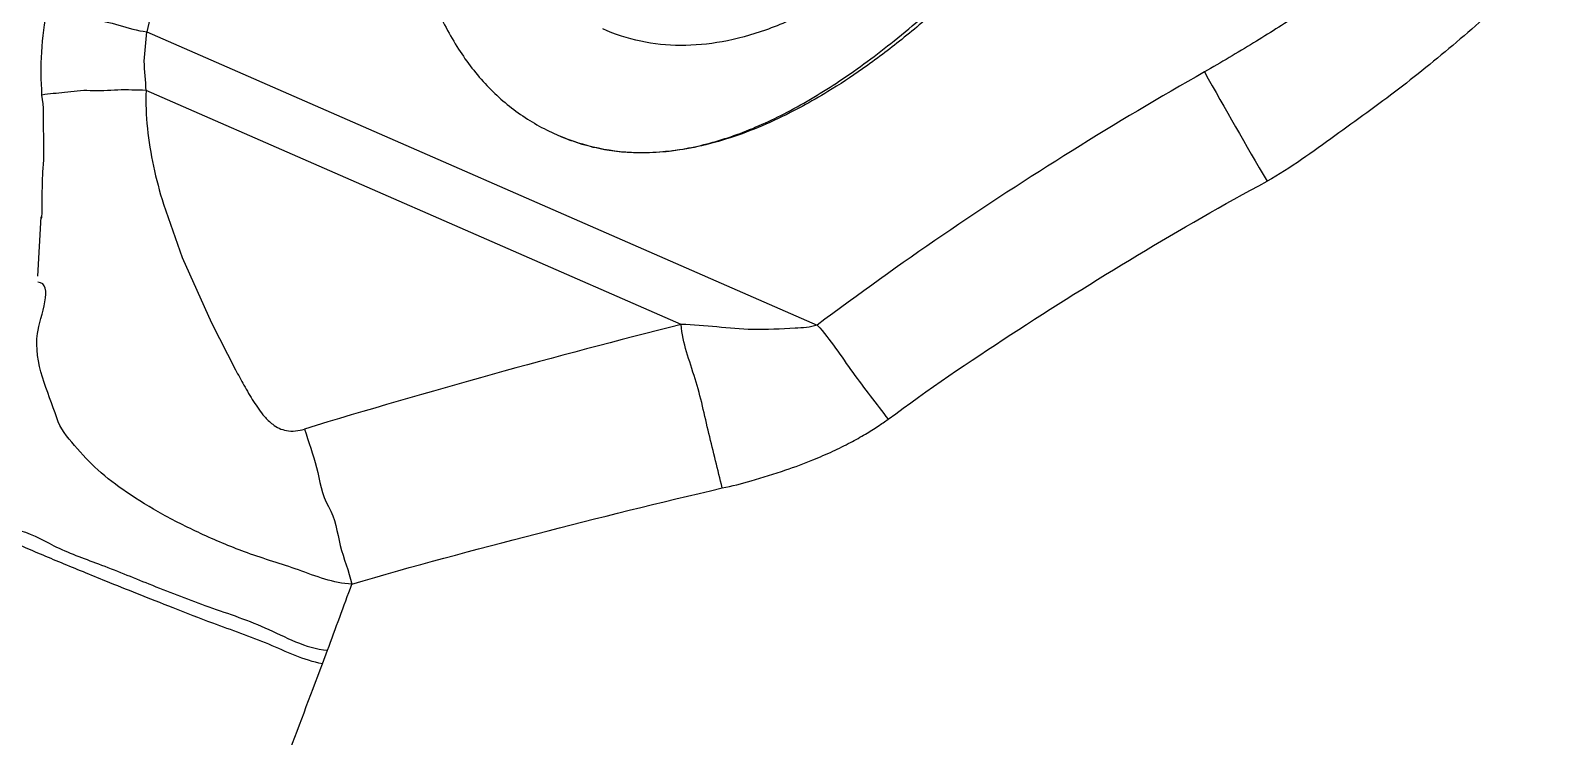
# Model space of a CAD drawing. Header units: millimetres. Extents: x 1145859089 to 1147511753, y -1047484727 to -1047247487.
# Drawn here: x 1146005592.07 to 1146005640.74, y -1047431354.78 to -1047431332.1 of the extents above; entities that cross this region are included whole.
import ezdxf
from ezdxf.xclip import XClip

# ---------------------------------------------------------------- set-up
doc = ezdxf.new("R2010")
doc.units = ezdxf.units.MM
doc.header["$LTSCALE"] = 100
doc.header["$MEASUREMENT"] = 0
doc.header["$XCLIPFRAME"] = 2
doc.layers.get('0').update_dxf_attribs({"linetype": 'CONTINUOUS'})
doc.layers.add('XREF', color=135, linetype='CONTINUOUS')
doc.layers.add('단지배치도$0$W240910', color=135, linetype='CONTINUOUS')

# ---------------------------------------------------------------- blocks, each defined once
blk = doc.blocks.new('단지배치도$0$zw$9902')
at = {"layer": '단지배치도$0$W240910', "linetype": 'ByBlock', "ltscale": 20}
for p, q in [((67454.98006816008, -59962.84211501137), (67476.51553552959, -59972.26114138711)), ((67472.14752436354, -59972.24602097407), (67454.95666113117, -59964.72718651453)), ((67455.51549021006, -59968.38080971212), (67456.1221547584, -59970.09278488021)), ((67451.4857705755, -59970.68727847823), (67451.59098542621, -59968.7816834096)), ((67456.1221547584, -59970.09278488021), (67457.05936396046, -59972.1878329662)), ((67457.05936396046, -59972.1878329662), (67457.83131953684, -59973.70002824071)), ((67460.62138792322, -59983.14127646881), (67460.78786496815, -59982.7059744569))]:
    blk.add_line(p, q, dxfattribs=at)
at = {"layer": '단지배치도$0$W240910'}
blk.add_arc((56404.25328233768, -57219.78006558635, -4.957363993693072e-09), 12756.71861027467, 322.5073299378093, 9.110085019833855, dxfattribs=at)
at = {"layer": '단지배치도$0$W240910', "linetype": 'ByBlock', "ltscale": 20}
for centre, radius, start, end in [((67738.85691940336, -59823.24571921975), 286.884418446, 209.4130400395118, 210.2214255636131), ((67533.14136427583, -60215.71784222605), 250.9955642318, 104.064122369112, 106.931232654572)]:
    blk.add_arc(centre, radius, start, end, dxfattribs=at)
for points, start_tangent, end_tangent in [([(67493.69580128623, -59907.71878305427), (67492.34997690606, -59907.28769096376), (67490.93632765178, -59907.14367653885), (67489.45485352326, -59907.28673977932), (67487.90555452064, -59907.71688068546), (67486.28843064397, -59908.43409925708), (67484.60348189314, -59909.4383954942), (67482.8507082682, -59910.7297693968), (67481.03010976908, -59912.30822096507), (67478.61037545803, -59914.75607810794), (67476.30766738171, -59917.49733827505), (67474.1219855402, -59920.53200146664), (67472.0533299335, -59923.86006768238), (67470.10170056156, -59927.48153692253), (67468.26709742442, -59931.39640918694), (67466.63627655854, -59935.40607234529), (67465.30067633573, -59939.3012066738), (67464.26029675588, -59943.0818121723), (67463.51513781905, -59946.74788884088), (67463.0651995253, -59950.29943667943), (67462.91048187454, -59953.73645568815), (67462.9875687582, -59956.14122759187), (67463.22945637588, -59958.30209246442), (67463.63614472735, -59960.21905030585), (67464.20763381277, -59961.8921011162), (67464.94392363215, -59963.32124489536), (67465.84501418541, -59964.50648164337), (67466.91090547267, -59965.44781136027), (67468.1415974937, -59966.1452340461)], (-0.9156921649164517, 0.4018804039893236), (0.9161997634690754, -0.4007218404569563)), ([(67468.14143840989, -59966.14559653378), (67469.48690078256, -59966.57645632024), (67470.90030915372, -59966.72015513977), (67472.38166352332, -59966.57669299249), (67473.93096389138, -59966.14606987814), (67475.54821025798, -59965.42828579695), (67477.23340262313, -59964.42334074888), (67478.98654098666, -59963.13123473381), (67480.8076253488, -59961.55196775188), (67483.22784911931, -59959.10327607795), (67485.5308800558, -59956.36151051472), (67487.71671815822, -59953.32667106211), (67489.78536342664, -59949.99875772021), (67491.73681586087, -59946.37777048886), (67493.5710754611, -59942.46370936834), (67495.20139269289, -59938.45517172775), (67496.53655936304, -59934.56095102661), (67497.5765754715, -59930.78104726478), (67498.32144101834, -59927.11546044226), (67498.77115600361, -59923.56419055913), (67498.92572042719, -59920.12723761541), (67498.84857234528, -59917.72249374969), (67498.60667805184, -59915.56167344295), (67498.20003754701, -59913.64477669509), (67497.62865083071, -59911.97180350625), (67496.89251790289, -59910.54275387643), (67495.99163876366, -59909.3576278055), (67494.92601341294, -59908.41642529359), (67493.69564185073, -59907.71914634065)], (0.915693304641685, -0.4018778070936373), (-0.9161997634733651, 0.4007218404471489)), ([(67510.28498244288, -59923.47182020958), (67510.77556402932, -59926.70341699551), (67511.07242608763, -59929.8183186622), (67511.17816525145, -59933.08604555541), (67511.06190189623, -59936.26782460167), (67510.69772599533, -59939.52742735112), (67510.08612086056, -59942.66583324925), (67509.18609136168, -59945.81282750634), (67508.01782153029, -59948.84183799123), (67506.62100322905, -59951.67860044324), (67504.96608560681, -59954.40668008379), (67503.05302376417, -59957.02607631475), (67500.88175769875, -59959.5367996412), (67499.09393267395, -59961.3394922647), (67497.16917705655, -59963.0756903178), (67495.1853993545, -59964.68547233409), (67493.14301269708, -59966.18717150818), (67490.964091281, -59967.6469066643)], (0.2293451104577894, -0.9733451701781359), (-0.8699253016860546, -0.4931835048807154)), ([(67506.34008139142, -59924.37794285137), (67506.93810487521, -59927.28946848289), (67507.36335476421, -59930.22742088843), (67507.59294404928, -59933.17933423506), (67507.6056437901, -59936.09604813291), (67507.57092058519, -59936.86406449319), (67507.51820333992, -59937.64831209976), (67507.41909361421, -59938.70062991095), (67507.30168503473, -59939.64274251876), (67507.1906372366, -59940.37744003111), (67507.09963358406, -59940.90713923117), (67507.00556152727, -59941.404316774), (67506.85242127144, -59942.13221708269), (67506.66022223805, -59942.9413333171), (67506.42188519207, -59943.82903252557), (67506.05691084429, -59945.01476252411), (67505.70850697209, -59946.00734723157), (67505.41509822148, -59946.76471125198), (67505.21488472915, -59947.24799088328), (67505.03504065087, -59947.66177463562), (67504.7882846297, -59948.20224295784), (67504.47586932164, -59948.84753655845), (67503.79721574354, -59950.12580771072), (67502.22315510406, -59952.62166111404), (67501.41887122061, -59953.71596643103), (67500.62795096124, -59954.70320077246), (67499.86171915979, -59955.58954374357), (67499.13004368436, -59956.3810240805), (67498.44141020492, -59957.08337335417), (67497.88772860332, -59957.6214330768), (67497.26387902143, -59958.20181699375), (67496.56667742084, -59958.82085250194), (67495.73422453436, -59959.52289895336), (67494.95778395305, -59960.14463404464), (67494.33211983566, -59960.62446562773), (67493.25908935323, -59961.40724334893), (67491.96392402728, -59962.29153570265), (67490.52911847015, -59963.20361749732), (67488.95131091925, -59964.13523727575)], (0.2323173651991344, -0.9726400371293236), (-0.8672006642454839, -0.4979588416045966)), ([(67459.11904179625, -59946.74526215676), (67458.60233370119, -59948.59582864528), (67458.07296202841, -59950.54785783216), (67457.53092677784, -59952.60134971736), (67456.9762279494, -59954.75630430096), (67456.48979496644, -59956.68628041522), (67455.96818148575, -59958.78970826624), (67455.51350719304, -59960.64623248734), (67454.98006816363, -59962.8421150114)], (-0.2685738009464652, -0.9632591102321165), (-0.2385531109135261, -0.971129452376705)), ([(67485.1781700791, -59954.18790903444), (67483.17323957826, -59956.55267539252), (67481.0122932923, -59958.72472332227), (67479.38568305026, -59960.12549148461), (67477.8171197543, -59961.2699517963), (67476.3066034046, -59962.15810425745), (67474.85413400107, -59962.78994886787), (67473.45971154384, -59963.16548562773), (67472.12333603288, -59963.28471453703), (67470.84500746807, -59963.14763559567), (67469.62472584823, -59962.754248803)], (-0.6178638065280765, -0.7862851369462835), (-0.9160606654226108, 0.4010397203089534)), ([(67483.14204410018, -59959.38388526285), (67481.77056605744, -59960.81412553962), (67480.50062278731, -59962.01182408074), (67479.23140722775, -59963.08796849517), (67477.96768971442, -59964.0369791542), (67476.85708521184, -59964.76605205669), (67476.03551347976, -59965.23927274584), (67474.99409085704, -59965.75435762781), (67473.9711898074, -59966.16315367921), (67472.96454473361, -59966.46529563772), (67472.91067875683, -59966.47851630011)], (-0.6741505987206908, -0.7385939143023954), (-0.9718157147458288, -0.2357418430679079)), ([(67451.61428350105, -59964.87608918108), (67451.60548395291, -59963.49473987735), (67451.77513063196, -59962.09256724488)], (-0.05569806756294794, 0.9984476577516488), (0.1493617775783302, 0.9887826148343435)), ([(67451.77488052734, -59962.09250313287), (67452.44309952395, -59962.24429647576), (67453.2273745992, -59962.42615032), (67454.08840215881, -59962.62904123141), (67454.98006931791, -59962.84211551625)], (0.9757988814578799, -0.2186699406538331), (0.9973406961984499, -0.07288028338577973)), ([(67454.95666468545, -59964.72718290752), (67454.90149035922, -59963.78998478186), (67454.98006657689, -59962.84211431618)], (-0.01530722416340874, 0.9998828375806894), (0.03856151400742541, 0.9992562282204976)), ([(67488.95131047885, -59964.13523752628), (67484.69992417141, -59966.66640661893), (67480.54797052461, -59969.37485747959), (67476.51553593631, -59972.26114108192)], (-0.8702880916386134, -0.4925430311678569), (-0.801081871180819, -0.5985547891926334)), ([(67453.16195397408, -59964.738797048), (67452.33805324452, -59964.79296946552), (67451.61425578748, -59964.87608250347)], (-0.9981507931743709, 0.06078646301089215), (-0.9895584710577354, -0.1441319963015748)), ([(67454.95666113126, -59964.72718651596), (67454.04985813424, -59964.71641984042), (67453.16195397408, -59964.738797048)], (-0.9995427675638682, 0.03023666335367187), (-0.9981507931738028, 0.06078646302021895)), ([(67454.95666113117, -59964.72718651453), (67455.00138907603, -59965.94614601016), (67455.19589513843, -59967.15760636931), (67455.51549021006, -59968.38080971212)], (-0.03117616335122581, -0.9995139052753083), (0.2914405983084253, -0.9565889282537339)), ([(67451.6646951052, -59967.09680381266), (67451.66823236583, -59966.01208604962), (67451.61428350105, -59964.87608918108)], (0.07456790650619333, 0.9972159381594758), (-0.1797726223695852, 0.9837081905963591)), ([(67472.91067875683, -59966.47851630011), (67471.97456632584, -59966.6574968034), (67471.12798236695, -59966.73083897941), (67470.30799656143, -59966.71217640818), (67469.68098175334, -59966.63115481526), (67468.96627641152, -59966.45962807206), (67468.2747168566, -59966.20388904441)], (-0.9718157147460937, -0.2357418430668157), (-0.9156933046395217, 0.401877807098566)), ([(67451.59098542621, -59968.7816834096), (67451.62240134983, -59968.208597873), (67451.6646951052, -59967.09680381266)], (0.1553984945304371, -0.9878518653612361), (0.07456790652660346, 0.9972159381579498)), ([(67478.79560411823, -59975.28679942788), (67482.73897713854, -59972.56545586784), (67486.801718495, -59970.01911473148), (67490.96392630335, -59967.6470121707)], (0.8005293182444041, 0.5992935930169366), (0.8827236503206228, 0.4698924953270003)), ([(67451.47010678708, -59972.53070528308), (67451.47756891974, -59970.88840466792)], (0.1423162017050491, 0.9898212458480814), (-0.9991695860795213, 0.04074479419113519)), ([(67452.09072833057, -59975.24469814177), (67451.63249600652, -59973.93874042162), (67451.47010678708, -59972.53070528308)], (-0.3084578614521352, 0.9512380079182998), (0.1423162017311457, 0.9898212458443292)), ([(67473.46674851788, -59977.49328148957), (67473.0363765849, -59975.74648801805), (67472.59340540113, -59973.98456277259), (67472.14752231748, -59972.24602550613)], (-0.2368874735139655, 0.9715370939352601), (-0.06128147095274361, 0.9981205244447526)), ([(67476.51553888511, -59972.26114283389), (67475.8017530906, -59972.36312329248), (67474.44090714597, -59972.40733602514), (67472.14752265927, -59972.24603299299)], (-0.9372915595638556, -0.348546313092472), (-0.9999720962195416, 0.007470393717603886)), ([(67476.51553558014, -59972.26114140921), (67477.65510191538, -59973.78196996817), (67478.79560376817, -59975.286798952)], (0.6650217189177667, -0.7468240176692624), (0.6062387888206624, -0.7952826736005609)), ([(67457.83131953684, -59973.70002824071), (67458.10262185757, -59974.19258290733), (67458.4093078296, -59974.71247221755), (67458.75851731625, -59975.19656623511), (67459.02442643931, -59975.44895238891), (67459.46357126685, -59975.65105258462), (67460.04550195104, -59975.60168663657)], (0.4799740995829806, -0.8772826589700194), (0.9594324734494204, 0.2819385197001773)), ([(67460.62138721367, -59983.1412754945), (67458.90008273613, -59982.5123392126), (67457.10539428523, -59981.83678466122), (67455.82903967041, -59981.34409544278), (67454.67938737036, -59980.89125242317), (67453.66683397998, -59980.48495824356), (67452.94343613822, -59980.1901331683), (67452.24313038841, -59979.90089243751), (67451.56771778374, -59979.61817052605), (67450.91867256467, -59979.34278426894), (67450.29715084168, -59979.07543257593), (67448.86865359379, -59978.44575667754), (67447.62264546886, -59977.87580183665), (67446.98591815942, -59977.57527932062), (67446.3804005353, -59977.28247990429), (67445.80856880383, -59976.99858047652), (67445.272671243, -59976.72469718628), (67444.31639694565, -59976.21107593489), (67443.52419210415, -59975.7489328185), (67442.91090382225, -59975.34875670372), (67442.44903964121, -59974.99203886573), (67442.06766182047, -59974.4562860627)], (-0.9815494757808061, 0.1912083329628314), (-0.005025109791547301, 0.9999873740560844)), ([(67461.56780166447, -59980.58077238791), (67459.85116586281, -59980.12474559779), (67458.21475631784, -59979.57786962036), (67456.79262039578, -59978.99301751873), (67455.49478358729, -59978.34130324135), (67454.33457723979, -59977.62936782795), (67453.41193943797, -59976.91563234963), (67452.65999493722, -59976.12692563274), (67452.09072833057, -59975.24469814177)], (-0.9992622181704991, 0.03840598048447602), (-0.3084578614564159, 0.9512380079169118)), ([(67473.46674729369, -59977.49327910344), (67474.38915413665, -59977.25985799434), (67475.50486422292, -59976.91483739346), (67476.37610907518, -59976.59059907084), (67477.01730125648, -59976.31252263415), (67477.58156686707, -59976.03262719307), (67478.06661533754, -59975.76072267075), (67478.47130126698, -59975.50814967514), (67478.79560222346, -59975.28679530273)], (0.982782276890597, 0.1847674111680252), (0.8326559392762516, 0.5537906524924227)), ([(67460.04550195255, -59975.6016866703), (67460.43165005677, -59976.8362905195), (67460.81735662895, -59978.08833629328)], (0.3005917455789638, -0.953752904315259), (0.5061025998641657, -0.8624732798242113)), ([(67461.56781624298, -59980.58077573527), (67467.4963855895, -59978.96324553854), (67473.46674803816, -59977.49328160993)], (0.9590887350255226, 0.2831056310763582), (0.9747686631950755, 0.2232175021204332)), ([(67460.81735662895, -59978.08833629328), (67461.19715093437, -59979.34009387408), (67461.5678157681, -59980.58077587147)], (0.5061025998768166, -0.8624732798167877), (0.225956209760054, -0.9741374601517337)), ([(67450.76366316431, -59978.83300656453), (67451.99271965987, -59979.34654180969), (67453.42504787556, -59979.92939649509), (67455.05176292485, -59980.57313371742), (67456.84934306613, -59981.26385004315), (67458.77796289313, -59981.9821177572), (67460.78413398136, -59982.70465408143)], (0.9872140317227246, -0.1594002997794025), (0.996614493226808, -0.08221649402810223)), ([(67460.78786484268, -59982.7059742624), (67461.17697042655, -59981.64280667469), (67461.56781556236, -59980.58077556331)], (0.3301556189743411, 0.9439265158155427), (0.3431923234900647, 0.9392651537758073)), ([(67453.72257593152, -60003.87563472782), (67455.7834395913, -59996.87873087385), (67458.27545065075, -59989.42621465617), (67460.62138721367, -59983.1412754945)], (0.259149848955076, 0.9658371269456157), (0.3501185964535327, 0.9367053797312198))]:
    blk.add_spline(points, degree=3, dxfattribs=dict(at, start_tangent=start_tangent, end_tangent=end_tangent))
blk = doc.blocks.new('단지배치도')
blk.add_blockref('단지배치도$0$zw$9902', (141034.1930865424, 142437.1574829906))

msp = doc.modelspace()

# ---------------------------------------------------------------- block references
at = {"layer": 'XREF'}
ref = msp.add_blockref('단지배치도', (1145797106.633357, -1047513806.462535), dxfattribs=at)
XClip(ref).set_block_clipping_path([(72982.4064819524, 34919.75939653022), (360382.4067475507, 255319.75934367022)])

doc.saveas('drawing.dxf')
